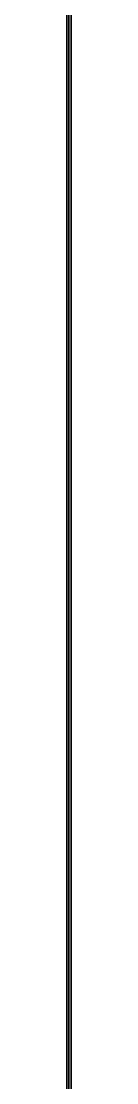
# Model space of a CAD drawing. Header units: millimetres. Extents: x -20362 to 3026657, y -20226 to 3023372.
# Drawn here: x -114 to 98, y 28957 to 78141 of the extents above; entities that cross this region are included whole.
import ezdxf

# ---------------------------------------------------------------- set-up
doc = ezdxf.new("R2010")
doc.units = ezdxf.units.MM
doc.layers.add('main_beam', color=1, linetype='Continuous')
doc.layers.add('main_beam_width', color=6, linetype='Continuous')

msp = doc.modelspace()

# ---------------------------------------------------------------- linework, layer by layer
at = {"layer": 'main_beam'}
for p, q in [((-8, 23222), (-8, 3023222)), ((-8, 23222), (-8, 3023222)), ((-8, 1523222), (-8, 23222))]:
    msp.add_line(p, q, dxfattribs=at)
at = {"layer": 'main_beam_width'}
for points in [[(-114, 23222), (-109, 102169), (-105, 181117), (-101, 260064), (-96, 339011), (-92, 417959), (-88, 496906), (-84, 575854), (-80, 654801), (-77, 733748), (-73, 812696), (-70, 891643), (-67, 970590), (-64, 1049538), (-62, 1128485), (-60, 1207433), (-58, 1286380), (-57, 1365327), (-56, 1444275), (-56, 1523222), (-56, 1602169)], [(98, 23222), (94, 102169), (90, 181117), (85, 260064), (81, 339011), (77, 417959), (73, 496906), (69, 575854), (65, 654801), (62, 733748), (58, 812696), (55, 891643), (52, 970590), (49, 1049538), (47, 1128485), (45, 1207433), (43, 1286380), (42, 1365327), (41, 1444275), (41, 1523222), (41, 1602169)], [(-113, 23222), (-109, 104303), (-105, 185384), (-100, 266465), (-96, 347546), (-92, 428627), (-88, 509708), (-84, 590790), (-80, 671871), (-76, 752952), (-73, 834033), (-69, 915114), (-66, 996195), (-64, 1077276), (-61, 1158357), (-59, 1239438), (-58, 1320519), (-57, 1401600), (-56, 1482681), (-56, 1563763)], [(98, 23222), (94, 104303), (89, 185384), (85, 266465), (81, 347546), (77, 428627), (72, 509708), (68, 590790), (65, 671871), (61, 752952), (57, 834033), (54, 915114), (51, 996195), (48, 1077276), (46, 1158357), (44, 1239438), (43, 1320519), (42, 1401600), (41, 1482681), (41, 1563763)], [(-56, 1523222), (-56, 1439889), (-57, 1356555), (-59, 1273222), (-60, 1189889), (-63, 1106555), (-65, 1023222), (-68, 939889), (-72, 856555), (-75, 773222), (-79, 689889), (-83, 606555), (-87, 523222), (-91, 439889), (-95, 356555), (-100, 273222), (-104, 189889), (-109, 106555), (-113, 23222)], [(41, 1523222), (41, 1439889), (42, 1356555), (43, 1273222), (45, 1189889), (48, 1106555), (50, 1023222), (53, 939889), (57, 856555), (60, 773222), (64, 689889), (68, 606555), (72, 523222), (76, 439889), (80, 356555), (85, 273222), (89, 189889), (94, 106555), (98, 23222)]]:
    msp.add_lwpolyline(points, dxfattribs=at)

doc.saveas('drawing.dxf')
